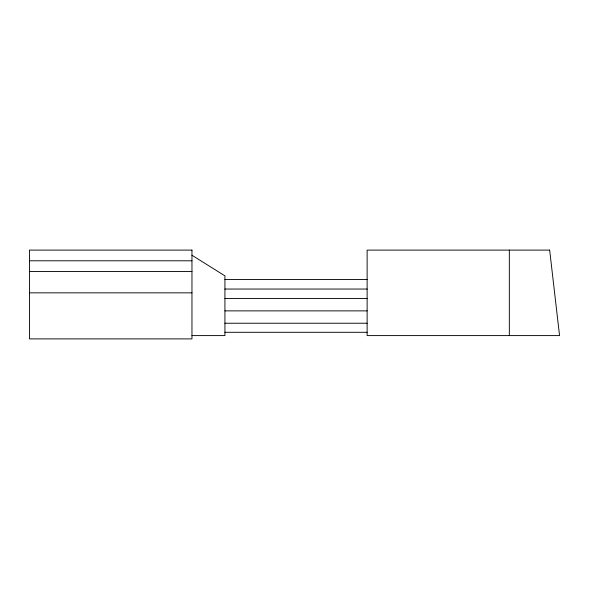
<?xml version="1.0" encoding="UTF-8"?>
<svg xmlns="http://www.w3.org/2000/svg" width="589" height="589" viewBox="0 0 589 589"><rect width="100%" height="100%" fill="white"/><g stroke="black" fill="none" stroke-linecap="round" stroke-linejoin="round"><path stroke-width="0.88" d="M29.45 260.794L191.962 260.794M29.45 271.477L191.962 271.477M224.924 279.561L367.131 279.561M224.924 289.044L367.131 289.044M29.45 292.851L191.962 292.851M224.924 298.52L367.131 298.52M224.924 310.874L367.131 310.874M224.924 323.236L367.131 323.236M224.924 332.299L367.131 332.299M191.962 335.597L224.924 335.597L224.924 275.858L191.962 255.258M509.33 250.104L509.33 335.597M191.962 250.104L29.45 250.104L29.45 338.896L191.962 338.896L191.962 250.104M549.662 250.104L367.131 250.104L367.131 335.597L559.55 335.597L549.662 250.104"/></g></svg>
